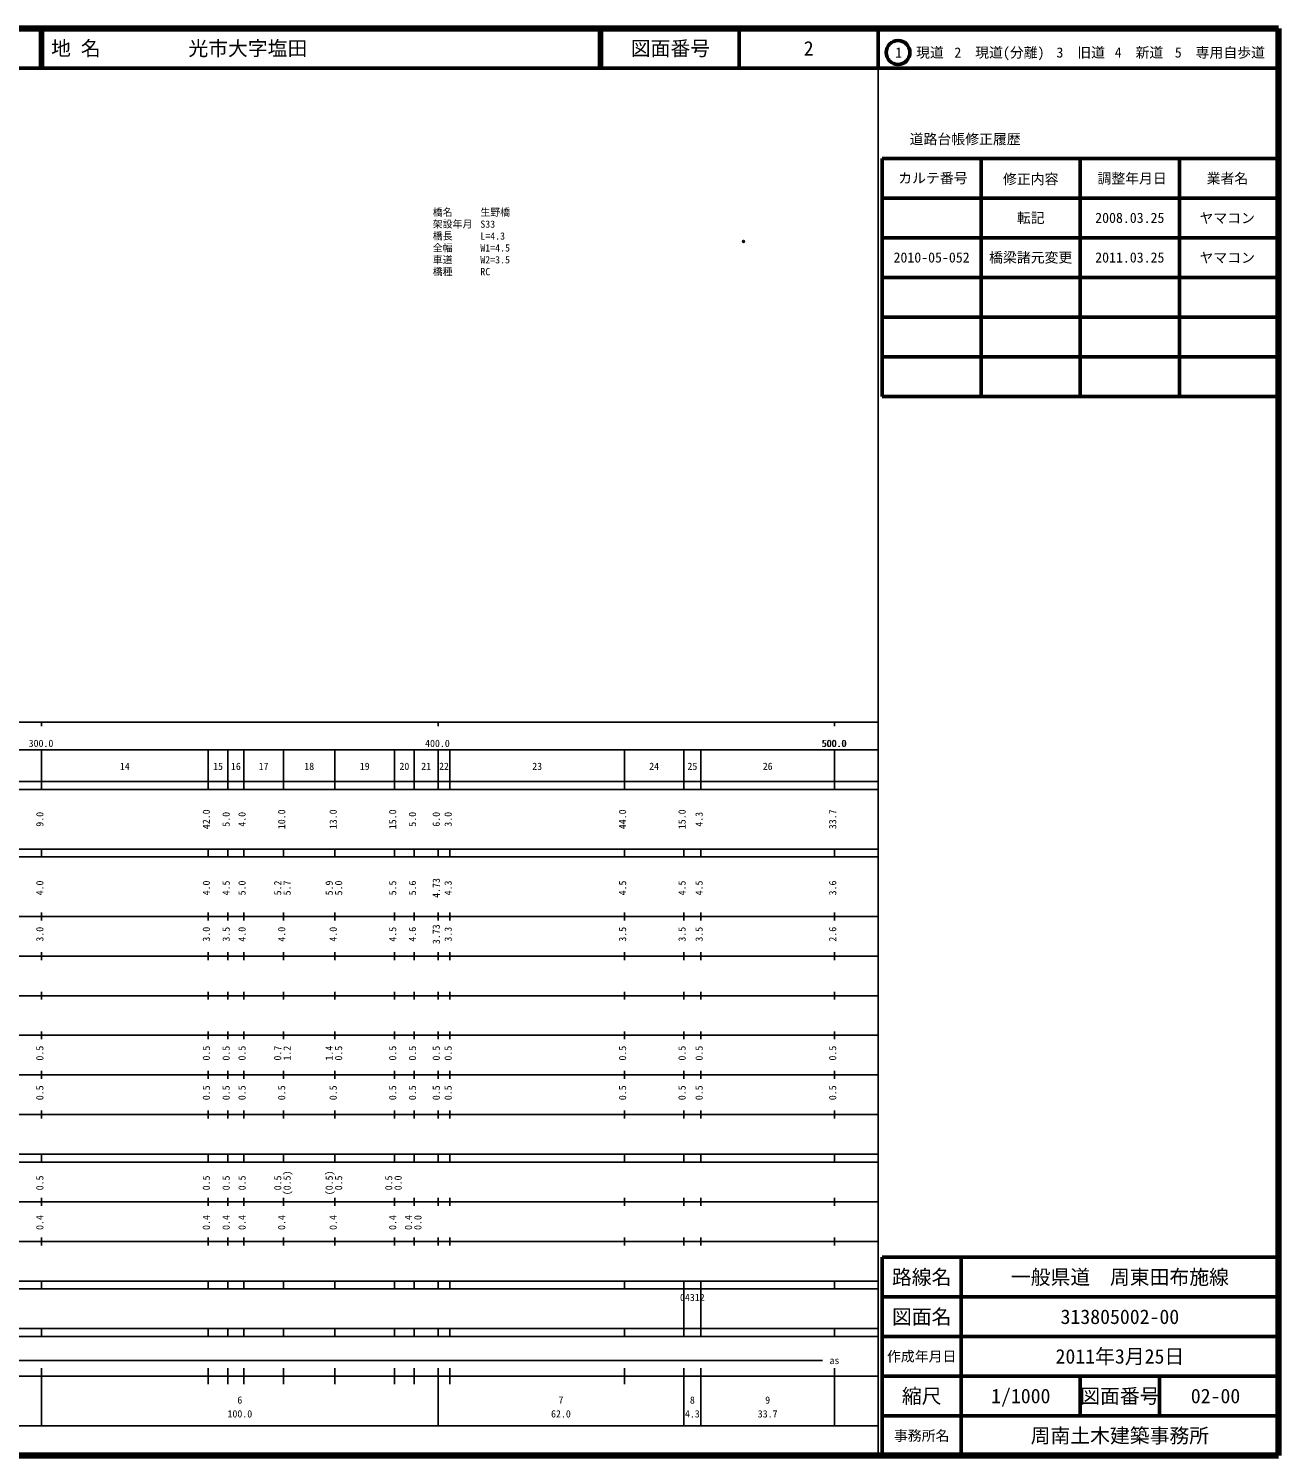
# Model space of a CAD drawing. Units: millimetres on the paper, with parts at other scales. Extents: x 40 to 680, y 20 to 380.
# Drawn here: x 364.7 to 680, y 20 to 380 of the extents above; entities that cross this region are included whole.
import ezdxf
from ezdxf.enums import TextEntityAlignment as Align

# ---------------------------------------------------------------- set-up
doc = ezdxf.new("R2010")
doc.units = ezdxf.units.MM
doc.header["$PDMODE"] = 32
doc.header["$PDSIZE"] = 0.5
for name, color, linetype in [('M-OTRS', 6, 'Continuous'), ('M-STR-HTXT', 7, 'Continuous'), ('M-TTL-TXT', 7, 'Continuous')]:
    doc.layers.add(name, color=color, linetype=linetype)
for name, color, linetype, lineweight in [('M-TTL', 2, 'Continuous', 140), ('M-TTL-BAND', 7, 'Continuous', 25), ('M-TTL-FRAM', 2, 'Continuous', 50), ('M-TTL-LINE', 7, 'Continuous', 50)]:
    doc.layers.add(name, color=color, linetype=linetype, lineweight=lineweight)
doc.styles.add('ＭＳ ゴシック', font='')
doc.styles.get('ＭＳ ゴシック').set_extended_font_data('MS Gothic')

msp = doc.modelspace()

# ---------------------------------------------------------------- linework, layer by layer
at = {"layer": 'M-OTRS'}
msp.add_point((545.064, 326.284), dxfattribs=at)
at = {"layer": 'M-TTL'}
for p, q in [((680, 380), (40, 380)), ((680, 20), (680, 380)), ((40, 20), (680, 20))]:
    msp.add_line(p, q, dxfattribs=at)
at = {"layer": 'M-TTL-BAND'}
for p, q in [((579, 20), (579, 370)), ((40, 205), (579, 205)), ((368, 205), (368, 204)), ((468, 205), (468, 204)), ((568, 205), (568, 204)), ((68, 198), (579, 198)), ((368, 188), (368, 198)), ((410, 188), (410, 198)), ((415, 188), (415, 198)), ((419, 188), (419, 198)), ((429, 188), (429, 198)), ((442, 188), (442, 198)), ((457, 188), (457, 198)), ((462, 188), (462, 198)), ((468, 188), (468, 198)), ((471, 188), (471, 198)), ((515, 188), (515, 198)), ((530, 188), (530, 198)), ((534.3, 188), (534.3, 198)), ((568, 188), (568, 198)), ((40, 190), (579, 190)), ((40, 188), (579, 188)), ((40, 173), (579, 173)), ((368, 171), (368, 173)), ((410, 171), (410, 173)), ((415, 171), (415, 173)), ((419, 171), (419, 173)), ((429, 171), (429, 173)), ((442, 171), (442, 173)), ((457, 171), (457, 173)), ((462, 171), (462, 173)), ((468, 171), (468, 173)), ((471, 171), (471, 173)), ((515, 171), (515, 173)), ((530, 171), (530, 173)), ((534.3, 171), (534.3, 173)), ((568, 171), (568, 173)), ((40, 171), (579, 171)), ((40, 156), (579, 156)), ((368, 155), (368, 157)), ((410, 155), (410, 157)), ((415, 155), (415, 157)), ((419, 155), (419, 157)), ((429, 155), (429, 157)), ((442, 155), (442, 157)), ((457, 155), (457, 157)), ((462, 155), (462, 157)), ((468, 155), (468, 157)), ((471, 155), (471, 157)), ((515, 155), (515, 157)), ((530, 155), (530, 157)), ((534.3, 155), (534.3, 157)), ((568, 155), (568, 157)), ((46, 146), (579, 146)), ((368, 145), (368, 147)), ((410, 145), (410, 147)), ((415, 145), (415, 147)), ((419, 145), (419, 147)), ((429, 145), (429, 147)), ((442, 145), (442, 147)), ((457, 145), (457, 147)), ((462, 145), (462, 147)), ((468, 145), (468, 147)), ((471, 145), (471, 147)), ((515, 145), (515, 147)), ((530, 145), (530, 147)), ((534.3, 145), (534.3, 147)), ((568, 145), (568, 147)), ((368, 135), (368, 137)), ((410, 135), (410, 137)), ((415, 135), (415, 137)), ((419, 135), (419, 137)), ((429, 135), (429, 137)), ((442, 135), (442, 137)), ((457, 135), (457, 137)), ((462, 135), (462, 137)), ((468, 135), (468, 137)), ((471, 135), (471, 137)), ((515, 135), (515, 137)), ((530, 135), (530, 137)), ((534.3, 135), (534.3, 137)), ((568, 135), (568, 137)), ((52, 136), (579, 136)), ((46, 126), (579, 126)), ((368, 125), (368, 127)), ((410, 125), (410, 127)), ((415, 125), (415, 127)), ((419, 125), (419, 127)), ((429, 125), (429, 127)), ((442, 125), (442, 127)), ((457, 125), (457, 127)), ((462, 125), (462, 127)), ((468, 125), (468, 127)), ((471, 125), (471, 127)), ((515, 125), (515, 127)), ((530, 125), (530, 127)), ((534.3, 125), (534.3, 127)), ((568, 125), (568, 127)), ((52, 116), (579, 116)), ((368, 115), (368, 117)), ((410, 115), (410, 117)), ((415, 115), (415, 117)), ((419, 115), (419, 117)), ((429, 115), (429, 117)), ((442, 115), (442, 117)), ((457, 115), (457, 117)), ((462, 115), (462, 117)), ((468, 115), (468, 117)), ((471, 115), (471, 117)), ((515, 115), (515, 117)), ((530, 115), (530, 117)), ((534.3, 115), (534.3, 117)), ((568, 115), (568, 117)), ((46, 106), (579, 106)), ((368, 105), (368, 107)), ((410, 105), (410, 107)), ((415, 105), (415, 107)), ((419, 105), (419, 107)), ((429, 105), (429, 107)), ((442, 105), (442, 107)), ((457, 105), (457, 107)), ((462, 105), (462, 107)), ((468, 105), (468, 107)), ((471, 105), (471, 107)), ((515, 105), (515, 107)), ((530, 105), (530, 107)), ((534.3, 105), (534.3, 107)), ((568, 105), (568, 107)), ((40, 96), (579, 96)), ((40, 94), (579, 94)), ((368, 94), (368, 96)), ((410, 94), (410, 96)), ((415, 94), (415, 96)), ((419, 94), (419, 96)), ((429, 94), (429, 96)), ((442, 94), (442, 96)), ((457, 94), (457, 96)), ((462, 94), (462, 96)), ((468, 94), (468, 96)), ((471, 94), (471, 96)), ((515, 94), (515, 96)), ((530, 94), (530, 96)), ((534.3, 94), (534.3, 96)), ((568, 94), (568, 96)), ((49, 84), (579, 84)), ((368, 83), (368, 85)), ((410, 83), (410, 85)), ((415, 83), (415, 85)), ((419, 83), (419, 85)), ((429, 83), (429, 85)), ((442, 83), (442, 85)), ((457, 83), (457, 85)), ((462, 83), (462, 85)), ((468, 83), (468, 85)), ((471, 83), (471, 85)), ((515, 83), (515, 85)), ((530, 83), (530, 85)), ((534.3, 83), (534.3, 85)), ((568, 83), (568, 85)), ((40, 74), (579, 74)), ((368, 73), (368, 75)), ((410, 73), (410, 75)), ((415, 73), (415, 75)), ((419, 73), (419, 75)), ((429, 73), (429, 75)), ((442, 73), (442, 75)), ((457, 73), (457, 75)), ((462, 73), (462, 75)), ((468, 73), (468, 75)), ((471, 73), (471, 75)), ((515, 73), (515, 75)), ((530, 73), (530, 75)), ((534.3, 73), (534.3, 75)), ((568, 73), (568, 75)), ((40, 64), (579, 64)), ((40, 62), (579, 62)), ((368, 62), (368, 64)), ((410, 62), (410, 64)), ((415, 62), (415, 64)), ((419, 62), (419, 64)), ((429, 62), (429, 64)), ((442, 62), (442, 64)), ((457, 62), (457, 64)), ((462, 62), (462, 64)), ((468, 62), (468, 64)), ((471, 62), (471, 64)), ((515, 62), (515, 64)), ((530, 62), (530, 64)), ((530, 52), (530, 62)), ((534.3, 62), (534.3, 64)), ((534.3, 52), (534.3, 62)), ((568, 62), (568, 64)), ((40, 52), (579, 52)), ((368, 50), (368, 52)), ((410, 50), (410, 52)), ((415, 50), (415, 52)), ((419, 50), (419, 52)), ((429, 50), (429, 52)), ((442, 50), (442, 52)), ((457, 50), (457, 52)), ((462, 50), (462, 52)), ((468, 50), (468, 52)), ((471, 50), (471, 52)), ((515, 50), (515, 52)), ((530, 50), (530, 52)), ((534.3, 50), (534.3, 52)), ((568, 50), (568, 52)), ((40, 50), (579, 50)), ((71, 44), (565, 44)), ((40, 40), (579, 40)), ((368, 27.5), (368, 42)), ((410, 38), (410, 42)), ((415, 38), (415, 42)), ((419, 38), (419, 42)), ((429, 38), (429, 42)), ((442, 38), (442, 42)), ((457, 38), (457, 42)), ((462, 38), (462, 42)), ((468, 27.5), (468, 42)), ((471, 38), (471, 42)), ((515, 38), (515, 42)), ((530, 27.5), (530, 42)), ((534.3, 27.5), (534.3, 42)), ((568, 27.5), (568, 42)), ((68, 27.5), (579, 27.5))]:
    msp.add_line(p, q, dxfattribs=at)
at = {"layer": 'M-TTL-FRAM'}
for p, q in [((580, 347.197), (580, 287.197)), ((580, 347.197), (680, 347.197)), ((580, 287.197), (680, 287.197)), ((680, 70), (580, 70)), ((580, 70), (580, 20))]:
    msp.add_line(p, q, dxfattribs=at)
at = {"layer": 'M-TTL-LINE'}
for p, q in [((367.75, 380), (367.75, 370)), ((368.25, 380), (368.25, 370)), ((508.747, 380), (508.747, 370)), ((509.247, 380), (509.247, 370)), ((543.997, 380), (543.997, 370)), ((579, 380), (579, 370)), ((40, 370), (680, 370)), ((605, 347.197), (605, 287.197)), ((630, 347.197), (630, 287.197)), ((655, 347.197), (655, 287.197)), ((580, 337.197), (680, 337.197)), ((580, 327.197), (680, 327.197)), ((580, 317.197), (680, 317.197)), ((580, 307.197), (680, 307.197)), ((580, 297.197), (680, 297.197)), ((600, 70), (600, 20)), ((680, 60), (580, 60)), ((680, 50), (580, 50)), ((680, 40), (580, 40)), ((630, 40), (630, 30)), ((650, 40), (650, 30)), ((680, 30), (580, 30))]:
    msp.add_line(p, q, dxfattribs=at)
msp.add_circle((584.031, 373.958), 3, dxfattribs=at)

# ---------------------------------------------------------------- texts
at = {"layer": 'M-STR-HTXT', "style": 'ＭＳ ゴシック'}
for s, p in [('橋名', (466.667, 332.194)), ('生野橋', (478.667, 332.195)), ('架設年月', (466.667, 329.194)), ('S33', (478.667, 329.195)), ('橋長', (466.668, 326.194)), ('L=4.3', (478.668, 326.195)), ('全幅', (466.668, 323.194)), ('W1=4.5', (478.668, 323.195)), ('車道', (466.668, 320.194)), ('W2=3.5', (478.668, 320.195)), ('橋種', (466.668, 317.194)), ('RC', (478.668, 317.195))]:
    msp.add_text(s, height=1.833, rotation=0.004, dxfattribs=at).set_placement(p, align=Align.BOTTOM_LEFT)
at = {"layer": 'M-TTL-BAND', "style": 'ＭＳ ゴシック'}
for s, p in [('300.0', (367.844, 198.195)), ('400.0', (467.844, 198.195)), ('500.0', (567.844, 198.195)), ('500.0', (568, 198.195)), ('14', (389, 192.405)), ('15', (412.5, 192.405)), ('16', (417, 192.405)), ('17', (424, 192.405)), ('18', (435.5, 192.405)), ('19', (449.5, 192.405)), ('20', (459.5, 192.405)), ('21', (465, 192.405)), ('22', (469.5, 192.405)), ('23', (493, 192.405)), ('24', (522.5, 192.405)), ('25', (532.15, 192.405)), ('26', (551.15, 192.405)), ('as', (568, 42.5)), ('6', (418, 32.523)), ('7', (499, 32.523)), ('8', (532.15, 32.523)), ('9', (551.15, 32.523)), ('100.0', (418, 29.033)), ('62.0', (499, 29.033)), ('4.3', (532.15, 29.033)), ('33.7', (551.15, 29.033))]:
    msp.add_text(s, height=1.833, dxfattribs=at).set_placement(p, align=Align.BOTTOM_CENTER)
for s, p in [('9.0', (369, 180.5)), ('42.0', (411, 180.5)), ('5.0', (416, 180.5)), ('4.0', (420, 180.5)), ('10.0', (430, 180.5)), ('13.0', (443, 180.5)), ('15.0', (458, 180.5)), ('5.0', (463, 180.5)), ('6.0', (469, 180.5)), ('3.0', (472, 180.5)), ('44.0', (516, 180.5)), ('15.0', (531, 180.5)), ('4.3', (535.3, 180.5)), ('33.7', (569, 180.5)), ('4.0', (369, 163.174)), ('4.0', (411, 163.174)), ('4.5', (416, 163.174)), ('5.0', (420, 163.174)), ('5.2', (429, 163.174)), ('5.7', (431.37, 163.174)), ('5.9', (442, 163.174)), ('5.0', (444.37, 163.174)), ('5.5', (458, 163.174)), ('5.6', (463, 163.174)), ('4.73', (469, 163.174)), ('4.3', (472, 163.174)), ('4.5', (516, 163.174)), ('4.5', (531, 163.174)), ('4.5', (535.3, 163.174)), ('3.6', (569, 163.174)), ('3.0', (369, 151.5)), ('3.0', (411, 151.5)), ('3.5', (416, 151.5)), ('4.0', (420, 151.5)), ('4.0', (430, 151.5)), ('4.0', (443, 151.5)), ('4.5', (458, 151.5)), ('4.6', (463, 151.5)), ('3.73', (469, 151.5)), ('3.3', (472, 151.5)), ('3.5', (516, 151.5)), ('3.5', (531, 151.5)), ('3.5', (535.3, 151.5)), ('2.6', (569, 151.5)), ('0.5', (369, 121.5)), ('0.5', (411, 121.5)), ('0.5', (416, 121.5)), ('0.5', (420, 121.5)), ('0.7', (429, 121.5)), ('1.2', (431.37, 121.5)), ('1.4', (442, 121.5)), ('0.5', (444.37, 121.5)), ('0.5', (458, 121.5)), ('0.5', (463, 121.5)), ('0.5', (469, 121.5)), ('0.5', (472, 121.5)), ('0.5', (516, 121.5)), ('0.5', (531, 121.5)), ('0.5', (535.3, 121.5)), ('0.5', (569, 121.5)), ('0.5', (369, 111.5)), ('0.5', (411, 111.5)), ('0.5', (416, 111.5)), ('0.5', (420, 111.5)), ('0.5', (430, 111.5)), ('0.5', (443, 111.5)), ('0.5', (458, 111.5)), ('0.5', (463, 111.5)), ('0.5', (469, 111.5)), ('0.5', (472, 111.5)), ('0.5', (516, 111.5)), ('0.5', (531, 111.5)), ('0.5', (535.3, 111.5)), ('0.5', (569, 111.5)), ('0.5', (369, 88.764)), ('0.5', (411, 88.764)), ('0.5', (416, 88.764)), ('0.5', (420, 88.764)), ('0.5', (429, 88.764)), ('(0.5)', (431.37, 88.764)), ('(0.5)', (442, 88.764)), ('0.5', (444.37, 88.764)), ('0.5', (457, 88.764)), ('0.0', (459.37, 88.764)), ('0.4', (369, 78.764)), ('0.4', (411, 78.764)), ('0.4', (416, 78.764)), ('0.4', (420, 78.764)), ('0.4', (430, 78.764)), ('0.4', (443, 78.764)), ('0.4', (458, 78.764)), ('0.4', (462, 78.764)), ('0.0', (464.37, 78.764))]:
    msp.add_text(s, height=1.833, rotation=90, dxfattribs=at).set_placement(p, align=Align.BOTTOM_CENTER)
msp.add_text('04312', height=1.833, dxfattribs=at).set_placement((529.025, 58.405), align=Align.BOTTOM_LEFT)
at = {"layer": 'M-TTL-TXT', "style": 'ＭＳ ゴシック'}
for s, p in [('地 名', (370.38, 375)), ('光市大字塩田', (405.024, 375))]:
    msp.add_text(s, height=3.666, dxfattribs=at).set_placement(p, align=Align.MIDDLE_LEFT)
for s, height, p in [('図面番号', 3.666, (526.622, 375)), ('2', 3.666, (561.497, 375)), ('1\u3000現道', 2.566, (589.448, 373.958)), ('2\u3000現道(分離)', 2.566, (609.619, 373.958)), ('3\u3000旧道', 2.566, (630.121, 373.958)), ('4\u3000新道', 2.566, (644.824, 373.958)), ('5\u3000専用自歩道', 2.566, (665.228, 373.958)), ('道路台帳修正履歴', 2.566, (600.968, 352.113)), ('カルテ番号', 2.566, (592.839, 342.277)), ('修正内容', 2.566, (617.509, 342.023)), ('調整年月日', 2.566, (643.089, 342.197)), ('業者名', 2.566, (667.134, 342.197)), ('転記', 2.566, (617.5, 332.245)), ('2008.03.25', 2.566, (642.5, 332.245)), ('ヤマコン', 2.566, (667.077, 332.189)), ('2010-05-052', 2.566, (592.5, 322.245)), ('橋梁諸元変更', 2.566, (617.5, 322.245)), ('2011.03.25', 2.566, (642.5, 322.245)), ('ヤマコン', 2.566, (667.077, 322.189)), ('路線名', 3.666, (590, 65)), ('路線名', 3.666, (590, 65)), ('一般県道\u3000周東田布施線', 3.666, (640, 65)), ('図面名', 3.666, (590, 55)), ('図面名', 3.666, (590, 55)), ('313805002-00', 3.666, (640, 55)), ('2011年3月25日', 3.666, (640, 45)), ('作成年月日', 2.566, (590, 45)), ('作成年月日', 2.566, (590, 45)), ('縮尺', 3.666, (590, 35)), ('縮尺', 3.666, (590, 35)), ('1/1000', 3.666, (615, 35)), ('図面番号', 3.666, (640, 35)), ('図面番号', 3.666, (640, 35)), ('02-00', 3.666, (664.125, 35)), ('事務所名', 2.566, (590, 25)), ('事務所名', 2.566, (590, 25)), ('周南土木建築事務所', 3.666, (640, 25))]:
    msp.add_text(s, height=height, dxfattribs=at).set_placement(p, align=Align.MIDDLE_CENTER)

doc.saveas('drawing.dxf')
